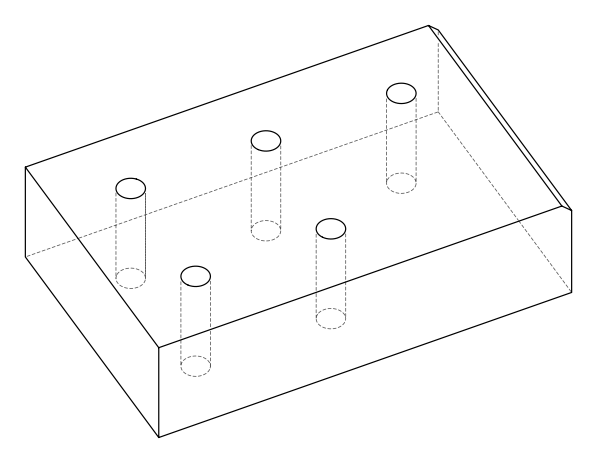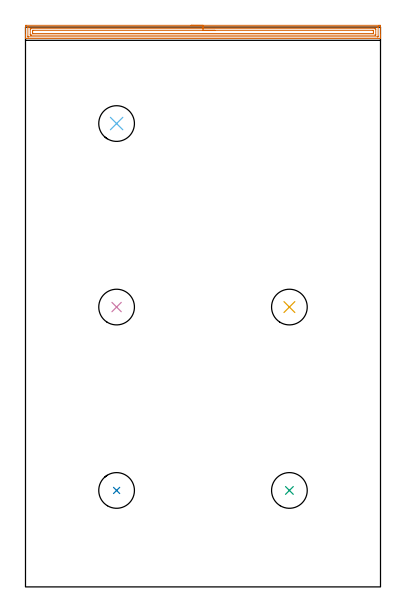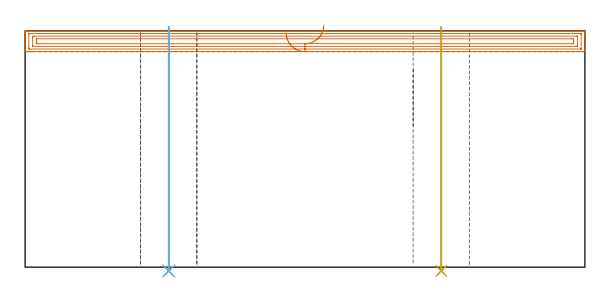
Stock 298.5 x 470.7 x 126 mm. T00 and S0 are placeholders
(PLAN: 6 operations, 1 tool changes, 12.4 min)
(1 AREA_MILL | FG_CHAMFER_SURFACE | UGT0205_001 | 9.82 min | 18375 mm3)
(2 INDEXABLE_INSERT_DRILL_THROUGH_HOLE_FROM_SOLID | STEP1HOLE | NXT0302_031 | 0.52 min | 88984 mm3)
(3 INDEXABLE_INSERT_DRILL_THROUGH_HOLE_FROM_SOLID_1 | STEP1HOLE_1 | NXT0302_031 | 0.52 min | 88994 mm3)
(4 INDEXABLE_INSERT_DRILL_THROUGH_HOLE_FROM_SOLID_2 | STEP1HOLE_2 | NXT0302_031 | 0.52 min | 88971 mm3)
(5 INDEXABLE_INSERT_DRILL_THROUGH_HOLE_FROM_SOLID_3 | STEP1HOLE_3 | NXT0302_031 | 0.52 min | 88986 mm3)
(6 INDEXABLE_INSERT_DRILL_THROUGH_HOLE_FROM_SOLID_4 | STEP1HOLE_4 | NXT0302_031 | 0.52 min | 88983 mm3)
(TOOL UGT0205_001 | Chamfer Mill 20 x 3 x 45 deg. | D20 FL50 Z2)
(TOOL NXT0302_031 | Index. Insert Drill 30mm [880-D3000L32-05] | D30 PA176 FL150 Z2)
(OP 1 AREA_MILL)
G17 G21 G94 G90
T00 M6
G54
G17 G0 G90 X139.25 Y472.2 S1061 M3
G43 Z136. H0
Z124.9
G94 G1 X139.288 Z124.028 F250.
X139.402 Z123.163
X139.591 Z122.312
X139.853 Z121.48
X140.187 Z120.674
X140.59 Z119.9
X141.058 Z119.164
X141.59 Z118.472
X142.179 Z117.829
X142.822 Z117.24
X143.514 Z116.708
X144.25 Z116.24
X145.024 Z115.837
X145.83 Z115.503
X146.662 Z115.241
X147.514 Z115.052
X148.378 Z114.938
X149.25 Z114.9
X297.261
X297.891 Y472.197 Z114.903
X298.493 Y472.192 Z114.906
X298.497 Y472.176 Z114.921
X298.5 Y471.569 Z115.529
Y464.414 Z122.68
Y463.847 Z123.25
Y463.52 Z123.576
Y462.952 Z124.144
Y462.626 Z124.47
Y461.973 Z125.127
Y461.561 Z125.539
X298.493 Y461.165 Z125.927
X298.49 Y461.102 Z125.988
X298.337 Y461.1 Z126.
X0.163
X0.01 Y461.102 Z125.988
X0.006 Y461.165 Z125.927
X0. Y461.561 Z125.538
Y461.972 Z125.127
Y462.626 Z124.47
Y463.847 Z123.25
Y464.414 Z122.68
X0.001 Y471.569 Z115.529
X0.003 Y472.176 Z114.921
X0.007 Y472.192 Z114.906
X0.609 Y472.2 Z114.9
X149.25
Y470.786 Z116.314
X296.105
X296.216 Y470.785 Z116.315
X296.438 Y470.78 Z116.32
X296.491 Y470.778 Z116.322
X296.494 Y470.765 Z116.335
X296.498 Y470.731 Z116.369
X296.499 Y470.674 Z116.426
X296.5 Y470.279 Z116.821
X296.499 Y463.125 Z123.975
X296.493 Y462.626 Z124.474
X296.49 Y462.533 Z124.567
X296.327 Y462.521 Z124.579
X296.214 Y462.516 Z124.584
X296.105 Y462.515 Z124.585
X2.395 Y462.514 Z124.586
X2.284 Y462.515 Z124.585
X2.062 Y462.52 Z124.58
X2.009 Y462.522 Z124.578
X2.006 Y462.535 Z124.565
X2.002 Y462.569 Z124.531
X2.001 Y462.626 Z124.474
X2. Y463.021 Z124.079
X2.001 Y470.175 Z116.925
X2.007 Y470.674 Z116.426
X2.01 Y470.767 Z116.333
X2.173 Y470.779 Z116.321
X2.286 Y470.784 Z116.316
X2.395 Y470.785 Z116.315
X149.25 Y470.786 Z116.314
Y469.372 Z117.728
X293.427 Y469.371 Z117.729
X293.836 Y469.37 Z117.73
X294.32 Y469.367 Z117.733
X294.472 Y469.365 Z117.735
X294.49 Y469.066 Z118.034
X294.496 Y468.886 Z118.214
X294.499 Y468.706 Z118.394
Y464.235 Z122.865
X294.494 Y464.053 Z123.047
X294.49 Y463.939 Z123.161
X294.44 Y463.935 Z123.165
X294.32 Y463.933 Z123.167
X293.911 Y463.929 Z123.171
X5.073
X4.664 Y463.93 Z123.17
X4.18 Y463.933 Z123.167
X4.028 Y463.935 Z123.165
X4.01 Y464.234 Z122.866
X4.004 Y464.414 Z122.686
X4.001 Y464.594 Z122.506
Y469.065 Z118.035
X4.006 Y469.247 Z117.853
X4.01 Y469.361 Z117.739
X4.06 Y469.365 Z117.735
X4.18 Y469.367 Z117.733
X4.589 Y469.371 Z117.729
X149.25 Y469.372 Z117.728
Y467.957 Z119.143
X291.675
X292.49 Y467.95 Z119.15
X292.5 Y467.131 Z119.969
Y466.203 Z120.897
X292.493 Y465.35 Z121.75
X291.641 Y465.343 Z121.757
X6.825
X6.01 Y465.35 Z121.75
X6. Y466.169 Z120.931
Y467.097 Z120.003
X6.007 Y467.95 Z119.15
X6.859 Y467.957 Z119.143
X149.25
X150.122 Z119.181
X150.986 Z119.295
X151.838 Z119.483
X152.67 Z119.746
X153.476 Z120.08
X154.25 Z120.482
X154.986 Z120.951
X155.678 Z121.482
X156.321 Z122.072
X156.91 Z122.715
X157.442 Z123.407
X157.91 Z124.143
X158.313 Z124.916
X158.647 Z125.722
X158.909 Z126.554
X159.098 Z127.406
X159.212 Z128.271
X159.25 Z129.143
G0 Z136.
M5
M2
(OP 2 INDEXABLE_INSERT_DRILL_THROUGH_HOLE_FROM_SOLID)
G17 G21 G94 G90
T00 M6
G54
G17 G0 G90 X76.6 Y81.1 S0 M3
G43 Z136. H1
G94 G81 G98 Z-2.024 F250. R128.
G80
M5
M2
(OP 3 INDEXABLE_INSERT_DRILL_THROUGH_HOLE_FROM_SOLID_1)
G17 G21 G94 G90
T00 M6
G54
G17 G0 G90 X221.9 Y81.1 S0 M3
G43 Z136. H1
G94 G81 G98 Z-2.024 F250. R128.
G80
M5
M2
(OP 4 INDEXABLE_INSERT_DRILL_THROUGH_HOLE_FROM_SOLID_2)
G17 G21 G94 G90
T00 M6
G54
G17 G0 G90 X76.6 Y235.3 S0 M3
G43 Z136. H1
G94 G81 G98 Z-2.024 F250. R128.
G80
M5
M2
(OP 5 INDEXABLE_INSERT_DRILL_THROUGH_HOLE_FROM_SOLID_3)
G17 G21 G94 G90
T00 M6
G54
G17 G0 G90 X221.9 Y235.3 S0 M3
G43 Z136. H1
G94 G81 G98 Z-2.024 F250. R128.
G80
M5
M2
(OP 6 INDEXABLE_INSERT_DRILL_THROUGH_HOLE_FROM_SOLID_4)
G17 G21 G94 G90
T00 M6
G54
G17 G0 G90 X76.6 Y389.6 S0 M3
G43 Z136. H1
G94 G81 G98 Z-2.024 F250. R128.
G80
M5
M2
